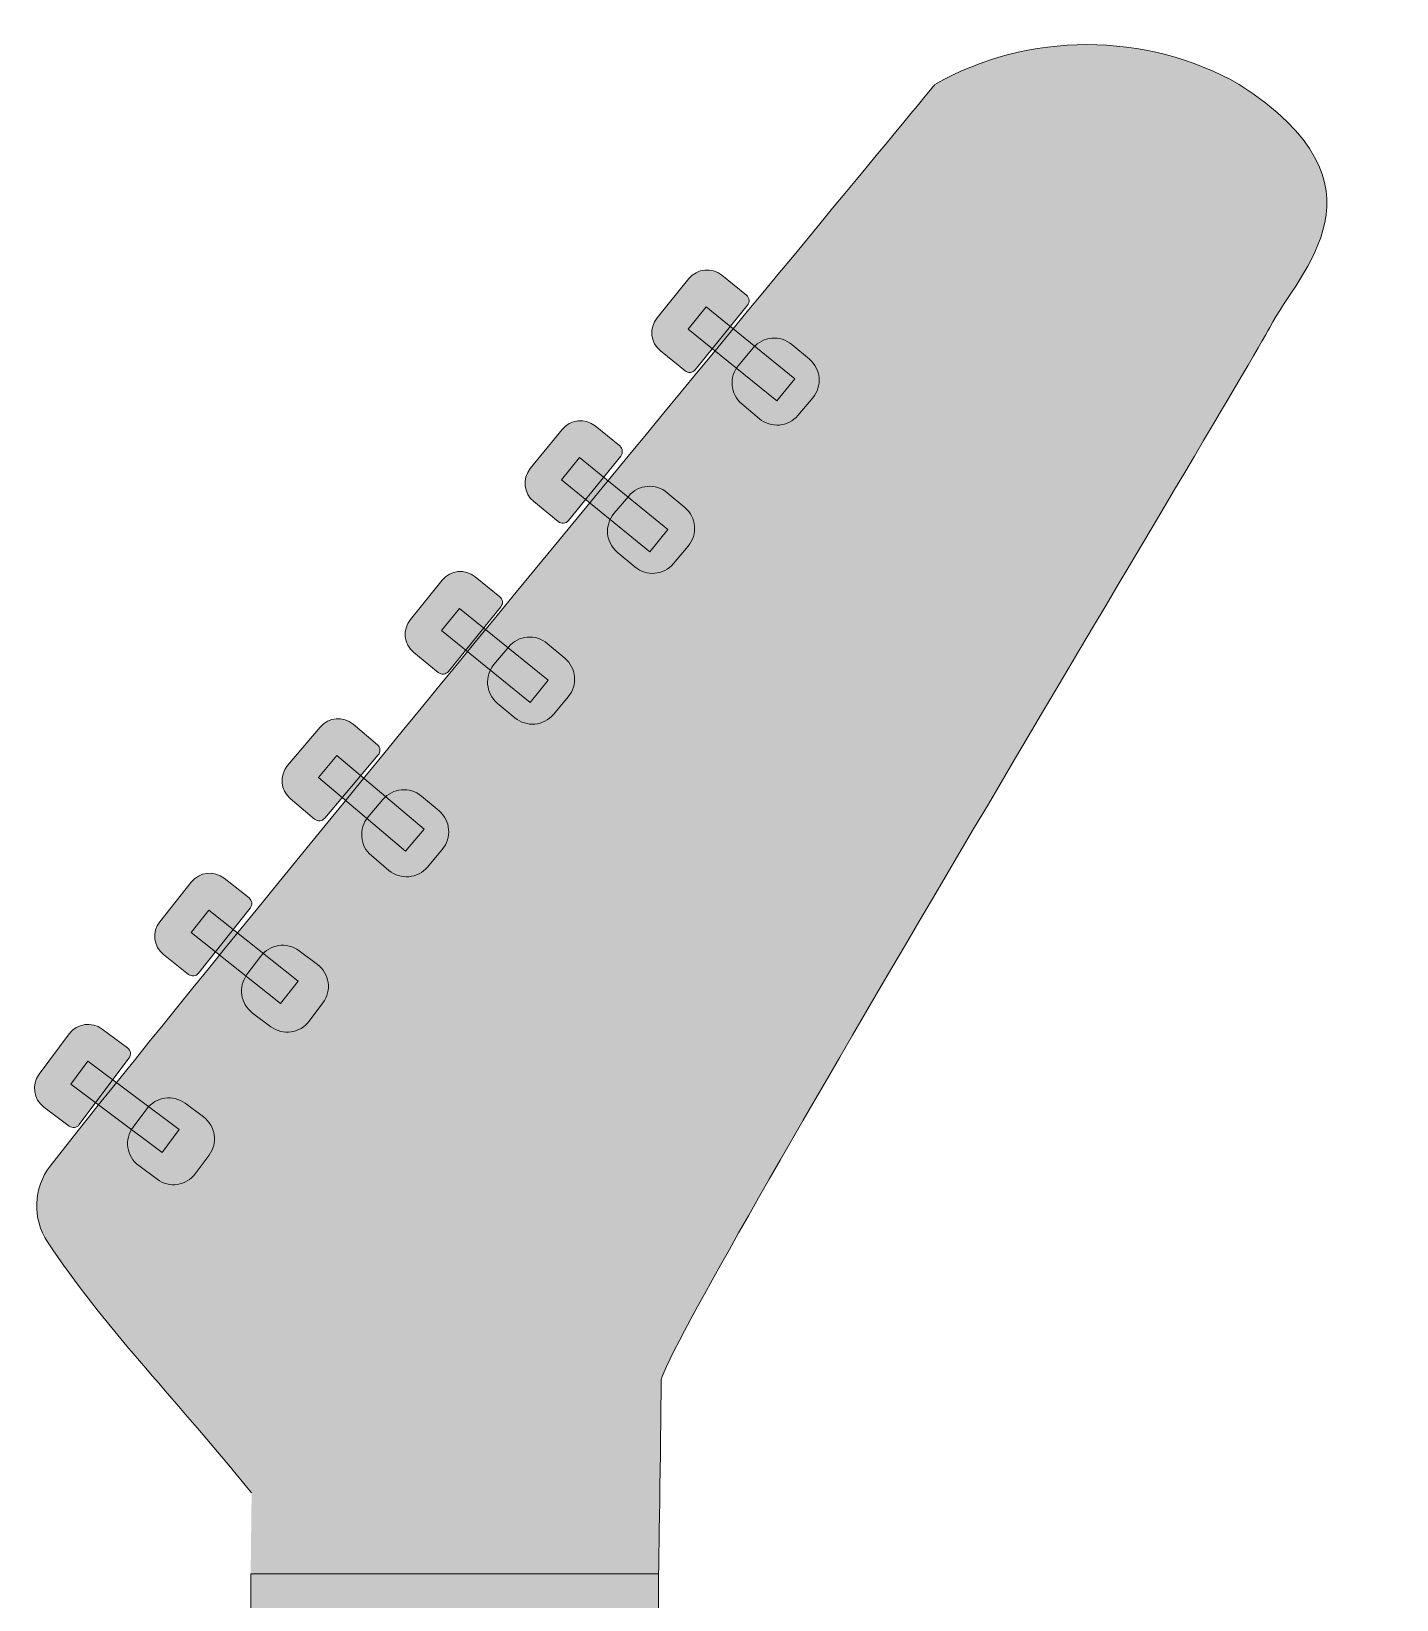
# Model space of a CAD drawing. Header units: millimetres. Extents: x -1358 to 1584, y -714 to 655.
# Drawn here: x 931.3 to 1071.9, y 74.4 to 235.8 of the extents above; entities that cross this region are included whole.
import ezdxf

# ---------------------------------------------------------------- set-up
doc = ezdxf.new("R2010")
doc.units = ezdxf.units.MM
doc.header["$MEASUREMENT"] = 0
doc.layers.add('finished guitar', color=7, linetype='Continuous')

# ---------------------------------------------------------------- blocks, each defined once
blk = doc.blocks.new('block 111')
at = {"layer": 'finished guitar', "true_color": 0xf13005}
blk.add_hatch(color=20, dxfattribs=at).paths.add_polyline_path([(995.88, 77.04), (995.88, 61.04), (953.88, 61.04), (953.88, 77.04)])
at = {"layer": 'finished guitar', "lineweight": 0}
blk.add_lwpolyline([(995.88, 77.04), (995.88, 61.04), (953.88, 61.04), (953.88, 77.04), (995.88, 77.04)], dxfattribs=at)
blk = doc.blocks.new('block 110')
at = {"layer": 'finished guitar'}
blk.add_blockref('block 111', (0, 0), dxfattribs=at)
blk = doc.blocks.new('block 109')
at = {"layer": 'finished guitar'}
blk.add_blockref('block 110', (0, 0), dxfattribs=at)
blk = doc.blocks.new('block 114')
at = {"layer": 'finished guitar', "true_color": 0xffffff}
h = blk.add_hatch(color=7, dxfattribs=at)
h.dxf.hatch_style = 2
edge = h.paths.add_edge_path()
edge.add_spline(control_points=[(932.59, 125.1), (932.59, 125.1), (935.2, 123.14), (935.2, 123.14), (935.53, 122.9), (936, 122.97), (936.24, 123.29), (936.24, 123.29), (941.35, 130.14), (941.35, 130.14), (941.6, 130.47), (941.53, 130.94), (941.2, 131.18), (941.2, 131.18), (938.59, 133.13), (938.59, 133.13), (937.52, 133.93), (936.01, 133.71), (935.21, 132.64), (935.21, 132.64), (932.1, 128.47), (932.1, 128.47), (931.3, 127.41), (931.52, 125.89), (932.59, 125.1)], knot_values=[0, 0, 0, 0, 1, 1, 1, 2, 2, 2, 3, 3, 3, 4, 4, 4, 5, 5, 5, 6, 6, 6, 7, 7, 7, 8, 8, 8, 8], degree=3, periodic=1)
h = blk.add_hatch(color=7, dxfattribs=at)
h.dxf.hatch_style = 2
h.paths.add_polyline_path([(935.35, 127.46), (944.76, 120.43), (946.52, 122.79), (937.11, 129.82)])
at = {"layer": 'finished guitar', "lineweight": 0}
blk.add_lwpolyline([(935.35, 127.46), (944.76, 120.43), (946.52, 122.79), (937.11, 129.82), (935.35, 127.46)], dxfattribs=at)
blk.add_open_spline([(932.59, 125.1), (932.59, 125.1), (935.2, 123.14), (935.2, 123.14), (935.53, 122.9), (936, 122.97), (936.24, 123.29), (936.24, 123.29), (941.35, 130.14), (941.35, 130.14), (941.6, 130.47), (941.53, 130.94), (941.2, 131.18), (941.2, 131.18), (938.59, 133.13), (938.59, 133.13), (937.52, 133.93), (936.01, 133.71), (935.21, 132.64), (935.21, 132.64), (932.1, 128.47), (932.1, 128.47), (931.3, 127.41), (931.52, 125.89), (932.59, 125.1)], degree=3, knots=[0, 0, 0, 0, 1, 1, 1, 2, 2, 2, 3, 3, 3, 4, 4, 4, 5, 5, 5, 6, 6, 6, 7, 7, 7, 8, 8, 8, 8], dxfattribs=at)
blk = doc.blocks.new('block 115')
at = {"layer": 'finished guitar', "true_color": 0xffffff}
h = blk.add_hatch(color=7, dxfattribs=at)
h.dxf.hatch_style = 2
edge = h.paths.add_edge_path()
edge.add_spline(control_points=[(944.92, 140.79), (944.92, 140.79), (947.48, 138.76), (947.48, 138.76), (947.8, 138.51), (948.27, 138.56), (948.52, 138.88), (948.52, 138.88), (953.83, 145.58), (953.83, 145.58), (954.09, 145.9), (954.03, 146.36), (953.71, 146.62), (953.71, 146.62), (951.16, 148.65), (951.16, 148.65), (950.11, 149.47), (948.59, 149.3), (947.77, 148.26), (947.77, 148.26), (944.53, 144.18), (944.53, 144.18), (943.7, 143.14), (943.88, 141.62), (944.92, 140.79)], knot_values=[0, 0, 0, 0, 1, 1, 1, 2, 2, 2, 3, 3, 3, 4, 4, 4, 5, 5, 5, 6, 6, 6, 7, 7, 7, 8, 8, 8, 8], degree=3, periodic=1)
h = blk.add_hatch(color=7, dxfattribs=at)
h.dxf.hatch_style = 2
h.paths.add_polyline_path([(947.75, 143.07), (956.95, 135.77), (958.78, 138.07), (949.58, 145.38)])
at = {"layer": 'finished guitar', "lineweight": 0}
blk.add_lwpolyline([(947.75, 143.07), (956.95, 135.77), (958.78, 138.07), (949.58, 145.38), (947.75, 143.07)], dxfattribs=at)
blk.add_open_spline([(944.92, 140.79), (944.92, 140.79), (947.48, 138.76), (947.48, 138.76), (947.8, 138.51), (948.27, 138.56), (948.52, 138.88), (948.52, 138.88), (953.83, 145.58), (953.83, 145.58), (954.09, 145.9), (954.03, 146.36), (953.71, 146.62), (953.71, 146.62), (951.16, 148.65), (951.16, 148.65), (950.11, 149.47), (948.59, 149.3), (947.77, 148.26), (947.77, 148.26), (944.53, 144.18), (944.53, 144.18), (943.7, 143.14), (943.88, 141.62), (944.92, 140.79)], degree=3, knots=[0, 0, 0, 0, 1, 1, 1, 2, 2, 2, 3, 3, 3, 4, 4, 4, 5, 5, 5, 6, 6, 6, 7, 7, 7, 8, 8, 8, 8], dxfattribs=at)
blk = doc.blocks.new('block 116')
at = {"layer": 'finished guitar', "true_color": 0xffffff}
h = blk.add_hatch(color=7, dxfattribs=at)
h.dxf.hatch_style = 2
edge = h.paths.add_edge_path()
edge.add_spline(control_points=[(957.96, 156.85), (957.96, 156.85), (960.46, 154.74), (960.46, 154.74), (960.77, 154.47), (961.24, 154.51), (961.5, 154.83), (961.5, 154.83), (967.02, 161.35), (967.02, 161.35), (967.28, 161.67), (967.24, 162.13), (966.93, 162.4), (966.93, 162.4), (964.44, 164.51), (964.44, 164.51), (963.42, 165.37), (961.9, 165.24), (961.04, 164.22), (961.04, 164.22), (957.68, 160.25), (957.68, 160.25), (956.82, 159.23), (956.95, 157.71), (957.96, 156.85)], knot_values=[0, 0, 0, 0, 1, 1, 1, 2, 2, 2, 3, 3, 3, 4, 4, 4, 5, 5, 5, 6, 6, 6, 7, 7, 7, 8, 8, 8, 8], degree=3, periodic=1)
h = blk.add_hatch(color=7, dxfattribs=at)
h.dxf.hatch_style = 2
h.paths.add_polyline_path([(960.86, 159.04), (969.83, 151.45), (971.73, 153.7), (962.76, 161.28)])
at = {"layer": 'finished guitar', "lineweight": 0}
blk.add_lwpolyline([(960.86, 159.04), (969.83, 151.45), (971.73, 153.7), (962.76, 161.28), (960.86, 159.04)], dxfattribs=at)
blk.add_open_spline([(957.96, 156.85), (957.96, 156.85), (960.46, 154.74), (960.46, 154.74), (960.77, 154.47), (961.24, 154.51), (961.5, 154.83), (961.5, 154.83), (967.02, 161.35), (967.02, 161.35), (967.28, 161.67), (967.24, 162.13), (966.93, 162.4), (966.93, 162.4), (964.44, 164.51), (964.44, 164.51), (963.42, 165.37), (961.9, 165.24), (961.04, 164.22), (961.04, 164.22), (957.68, 160.25), (957.68, 160.25), (956.82, 159.23), (956.95, 157.71), (957.96, 156.85)], degree=3, knots=[0, 0, 0, 0, 1, 1, 1, 2, 2, 2, 3, 3, 3, 4, 4, 4, 5, 5, 5, 6, 6, 6, 7, 7, 7, 8, 8, 8, 8], dxfattribs=at)
blk = doc.blocks.new('block 117')
at = {"layer": 'finished guitar', "true_color": 0xffffff}
h = blk.add_hatch(color=7, dxfattribs=at)
h.dxf.hatch_style = 2
edge = h.paths.add_edge_path()
edge.add_spline(control_points=[(970.67, 171.9), (970.67, 171.9), (973.2, 169.84), (973.2, 169.84), (973.52, 169.58), (973.99, 169.63), (974.25, 169.95), (974.25, 169.95), (979.63, 176.59), (979.63, 176.59), (979.89, 176.9), (979.84, 177.37), (979.53, 177.63), (979.53, 177.63), (976.99, 179.69), (976.99, 179.69), (975.96, 180.53), (974.44, 180.37), (973.6, 179.33), (973.6, 179.33), (970.32, 175.29), (970.32, 175.29), (969.48, 174.26), (969.64, 172.74), (970.67, 171.9)], knot_values=[0, 0, 0, 0, 1, 1, 1, 2, 2, 2, 3, 3, 3, 4, 4, 4, 5, 5, 5, 6, 6, 6, 7, 7, 7, 8, 8, 8, 8], degree=3, periodic=1)
h = blk.add_hatch(color=7, dxfattribs=at)
h.dxf.hatch_style = 2
h.paths.add_polyline_path([(973.52, 174.15), (982.64, 166.74), (984.5, 169.03), (975.38, 176.43)])
at = {"layer": 'finished guitar', "lineweight": 0}
blk.add_lwpolyline([(973.52, 174.15), (982.64, 166.74), (984.5, 169.03), (975.38, 176.43), (973.52, 174.15)], dxfattribs=at)
blk.add_open_spline([(970.67, 171.9), (970.67, 171.9), (973.2, 169.84), (973.2, 169.84), (973.52, 169.58), (973.99, 169.63), (974.25, 169.95), (974.25, 169.95), (979.63, 176.59), (979.63, 176.59), (979.89, 176.9), (979.84, 177.37), (979.53, 177.63), (979.53, 177.63), (976.99, 179.69), (976.99, 179.69), (975.96, 180.53), (974.44, 180.37), (973.6, 179.33), (973.6, 179.33), (970.32, 175.29), (970.32, 175.29), (969.48, 174.26), (969.64, 172.74), (970.67, 171.9)], degree=3, knots=[0, 0, 0, 0, 1, 1, 1, 2, 2, 2, 3, 3, 3, 4, 4, 4, 5, 5, 5, 6, 6, 6, 7, 7, 7, 8, 8, 8, 8], dxfattribs=at)
blk = doc.blocks.new('block 118')
at = {"layer": 'finished guitar', "true_color": 0xffffff}
h = blk.add_hatch(color=7, dxfattribs=at)
h.dxf.hatch_style = 2
edge = h.paths.add_edge_path()
edge.add_spline(control_points=[(983.02, 187.42), (983.02, 187.42), (985.55, 185.36), (985.55, 185.36), (985.87, 185.11), (986.34, 185.16), (986.59, 185.47), (986.59, 185.47), (991.98, 192.11), (991.98, 192.11), (992.24, 192.43), (992.19, 192.89), (991.87, 193.15), (991.87, 193.15), (989.34, 195.21), (989.34, 195.21), (988.3, 196.05), (986.78, 195.89), (985.94, 194.86), (985.94, 194.86), (982.67, 190.82), (982.67, 190.82), (981.82, 189.78), (981.98, 188.26), (983.02, 187.42)], knot_values=[0, 0, 0, 0, 1, 1, 1, 2, 2, 2, 3, 3, 3, 4, 4, 4, 5, 5, 5, 6, 6, 6, 7, 7, 7, 8, 8, 8, 8], degree=3, periodic=1)
h = blk.add_hatch(color=7, dxfattribs=at)
h.dxf.hatch_style = 2
h.paths.add_polyline_path([(985.87, 189.67), (994.99, 182.27), (996.84, 184.55), (987.72, 191.96)])
at = {"layer": 'finished guitar', "lineweight": 0}
blk.add_lwpolyline([(985.87, 189.67), (994.99, 182.27), (996.84, 184.55), (987.72, 191.96), (985.87, 189.67)], dxfattribs=at)
blk.add_open_spline([(983.02, 187.42), (983.02, 187.42), (985.55, 185.36), (985.55, 185.36), (985.87, 185.11), (986.34, 185.16), (986.59, 185.47), (986.59, 185.47), (991.98, 192.11), (991.98, 192.11), (992.24, 192.43), (992.19, 192.89), (991.87, 193.15), (991.87, 193.15), (989.34, 195.21), (989.34, 195.21), (988.3, 196.05), (986.78, 195.89), (985.94, 194.86), (985.94, 194.86), (982.67, 190.82), (982.67, 190.82), (981.82, 189.78), (981.98, 188.26), (983.02, 187.42)], degree=3, knots=[0, 0, 0, 0, 1, 1, 1, 2, 2, 2, 3, 3, 3, 4, 4, 4, 5, 5, 5, 6, 6, 6, 7, 7, 7, 8, 8, 8, 8], dxfattribs=at)
blk = doc.blocks.new('block 119')
at = {"layer": 'finished guitar', "true_color": 0xffffff}
h = blk.add_hatch(color=7, dxfattribs=at)
h.dxf.hatch_style = 2
edge = h.paths.add_edge_path()
edge.add_spline(control_points=[(996.07, 202.94), (996.07, 202.94), (998.6, 200.89), (998.6, 200.89), (998.92, 200.63), (999.39, 200.68), (999.65, 201), (999.65, 201), (1005.03, 207.63), (1005.03, 207.63), (1005.29, 207.95), (1005.24, 208.41), (1004.93, 208.67), (1004.93, 208.67), (1002.39, 210.73), (1002.39, 210.73), (1001.36, 211.57), (999.84, 211.41), (999, 210.38), (999, 210.38), (995.72, 206.34), (995.72, 206.34), (994.88, 205.3), (995.04, 203.78), (996.07, 202.94)], knot_values=[0, 0, 0, 0, 1, 1, 1, 2, 2, 2, 3, 3, 3, 4, 4, 4, 5, 5, 5, 6, 6, 6, 7, 7, 7, 8, 8, 8, 8], degree=3, periodic=1)
h = blk.add_hatch(color=7, dxfattribs=at)
h.dxf.hatch_style = 2
h.paths.add_polyline_path([(998.92, 205.19), (1008.04, 197.79), (1009.9, 200.07), (1000.78, 207.48)])
at = {"layer": 'finished guitar', "lineweight": 0}
blk.add_lwpolyline([(998.92, 205.19), (1008.04, 197.79), (1009.9, 200.07), (1000.78, 207.48), (998.92, 205.19)], dxfattribs=at)
blk.add_open_spline([(996.07, 202.94), (996.07, 202.94), (998.6, 200.89), (998.6, 200.89), (998.92, 200.63), (999.39, 200.68), (999.65, 201), (999.65, 201), (1005.03, 207.63), (1005.03, 207.63), (1005.29, 207.95), (1005.24, 208.41), (1004.93, 208.67), (1004.93, 208.67), (1002.39, 210.73), (1002.39, 210.73), (1001.36, 211.57), (999.84, 211.41), (999, 210.38), (999, 210.38), (995.72, 206.34), (995.72, 206.34), (994.88, 205.3), (995.04, 203.78), (996.07, 202.94)], degree=3, knots=[0, 0, 0, 0, 1, 1, 1, 2, 2, 2, 3, 3, 3, 4, 4, 4, 5, 5, 5, 6, 6, 6, 7, 7, 7, 8, 8, 8, 8], dxfattribs=at)
blk = doc.blocks.new('block 113')
at = {"layer": 'finished guitar'}
for name in ['block 119', 'block 118', 'block 117', 'block 116', 'block 115', 'block 114']:
    blk.add_blockref(name, (0, 0), dxfattribs=at)
blk = doc.blocks.new('block 120')
at = {"layer": 'finished guitar', "true_color": 0x031ca6}
h = blk.add_hatch(color=164, dxfattribs=at)
edge = h.paths.add_edge_path()
edge.add_spline(control_points=[(1006.25, 195.96), (1006.25, 195.96), (1004.45, 197.48), (1004.45, 197.48), (1003.25, 198.48), (1003.1, 200.26), (1004.1, 201.45), (1004.1, 201.45), (1005.62, 203.26), (1005.62, 203.26), (1006.62, 204.45), (1008.4, 204.6), (1009.59, 203.6), (1009.59, 203.6), (1011.4, 202.08), (1011.4, 202.08), (1012.59, 201.08), (1012.75, 199.3), (1011.75, 198.11), (1011.75, 198.11), (1010.23, 196.3), (1010.23, 196.3), (1009.22, 195.11), (1007.45, 194.96), (1006.25, 195.96)], knot_values=[0, 0, 0, 0, 1, 1, 1, 2, 2, 2, 3, 3, 3, 4, 4, 4, 5, 5, 5, 6, 6, 6, 7, 7, 7, 8, 8, 8, 8], degree=3, periodic=1)
h = blk.add_hatch(color=164, dxfattribs=at)
edge = h.paths.add_edge_path()
edge.add_spline(control_points=[(993.43, 180.7), (993.43, 180.7), (991.62, 182.22), (991.62, 182.22), (990.43, 183.22), (990.28, 185), (991.28, 186.19), (991.28, 186.19), (992.8, 188), (992.8, 188), (993.8, 189.19), (995.58, 189.34), (996.77, 188.34), (996.77, 188.34), (998.58, 186.82), (998.58, 186.82), (999.77, 185.82), (999.92, 184.04), (998.92, 182.85), (998.92, 182.85), (997.4, 181.04), (997.4, 181.04), (996.4, 179.85), (994.62, 179.69), (993.43, 180.7)], knot_values=[0, 0, 0, 0, 1, 1, 1, 2, 2, 2, 3, 3, 3, 4, 4, 4, 5, 5, 5, 6, 6, 6, 7, 7, 7, 8, 8, 8, 8], degree=3, periodic=1)
h = blk.add_hatch(color=164, dxfattribs=at)
edge = h.paths.add_edge_path()
edge.add_spline(control_points=[(981.08, 165.17), (981.08, 165.17), (979.27, 166.69), (979.27, 166.69), (978.08, 167.7), (977.93, 169.47), (978.93, 170.66), (978.93, 170.66), (980.45, 172.47), (980.45, 172.47), (981.45, 173.67), (983.23, 173.82), (984.42, 172.82), (984.42, 172.82), (986.23, 171.3), (986.23, 171.3), (987.42, 170.3), (987.58, 168.52), (986.57, 167.33), (986.57, 167.33), (985.05, 165.52), (985.05, 165.52), (984.05, 164.33), (982.28, 164.17), (981.08, 165.17)], knot_values=[0, 0, 0, 0, 1, 1, 1, 2, 2, 2, 3, 3, 3, 4, 4, 4, 5, 5, 5, 6, 6, 6, 7, 7, 7, 8, 8, 8, 8], degree=3, periodic=1)
h = blk.add_hatch(color=164, dxfattribs=at)
edge = h.paths.add_edge_path()
edge.add_spline(control_points=[(968.12, 149.46), (968.12, 149.46), (966.31, 150.98), (966.31, 150.98), (965.12, 151.99), (964.97, 153.76), (965.97, 154.96), (965.97, 154.96), (967.49, 156.76), (967.49, 156.76), (968.49, 157.96), (970.27, 158.11), (971.46, 157.11), (971.46, 157.11), (973.27, 155.59), (973.27, 155.59), (974.46, 154.59), (974.61, 152.81), (973.61, 151.62), (973.61, 151.62), (972.09, 149.81), (972.09, 149.81), (971.09, 148.62), (969.31, 148.46), (968.12, 149.46)], knot_values=[0, 0, 0, 0, 1, 1, 1, 2, 2, 2, 3, 3, 3, 4, 4, 4, 5, 5, 5, 6, 6, 6, 7, 7, 7, 8, 8, 8, 8], degree=3, periodic=1)
h = blk.add_hatch(color=164, dxfattribs=at)
edge = h.paths.add_edge_path()
edge.add_spline(control_points=[(955.96, 133.37), (955.96, 133.37), (954.07, 134.78), (954.07, 134.78), (952.82, 135.71), (952.57, 137.48), (953.5, 138.73), (953.5, 138.73), (954.91, 140.62), (954.91, 140.62), (955.84, 141.87), (957.61, 142.13), (958.86, 141.19), (958.86, 141.19), (960.75, 139.78), (960.75, 139.78), (962, 138.85), (962.25, 137.08), (961.32, 135.84), (961.32, 135.84), (959.91, 133.94), (959.91, 133.94), (958.98, 132.69), (957.21, 132.44), (955.96, 133.37)], knot_values=[0, 0, 0, 0, 1, 1, 1, 2, 2, 2, 3, 3, 3, 4, 4, 4, 5, 5, 5, 6, 6, 6, 7, 7, 7, 8, 8, 8, 8], degree=3, periodic=1)
h = blk.add_hatch(color=164, dxfattribs=at)
edge = h.paths.add_edge_path()
edge.add_spline(control_points=[(944.24, 117.66), (944.24, 117.66), (942.35, 119.08), (942.35, 119.08), (941.1, 120.01), (940.84, 121.78), (941.77, 123.02), (941.77, 123.02), (943.19, 124.92), (943.19, 124.92), (944.12, 126.16), (945.88, 126.42), (947.13, 125.49), (947.13, 125.49), (949.03, 124.08), (949.03, 124.08), (950.27, 123.14), (950.53, 121.38), (949.6, 120.13), (949.6, 120.13), (948.18, 118.24), (948.18, 118.24), (947.25, 116.99), (945.49, 116.73), (944.24, 117.66)], knot_values=[0, 0, 0, 0, 1, 1, 1, 2, 2, 2, 3, 3, 3, 4, 4, 4, 5, 5, 5, 6, 6, 6, 7, 7, 7, 8, 8, 8, 8], degree=3, periodic=1)
at = {"layer": 'finished guitar', "lineweight": 0}
for points in [[(1006.25, 195.96), (1006.25, 195.96), (1004.45, 197.48), (1004.45, 197.48), (1003.25, 198.48), (1003.1, 200.26), (1004.1, 201.45), (1004.1, 201.45), (1005.62, 203.26), (1005.62, 203.26), (1006.62, 204.45), (1008.4, 204.6), (1009.59, 203.6), (1009.59, 203.6), (1011.4, 202.08), (1011.4, 202.08), (1012.59, 201.08), (1012.75, 199.3), (1011.75, 198.11), (1011.75, 198.11), (1010.23, 196.3), (1010.23, 196.3), (1009.22, 195.11), (1007.45, 194.96), (1006.25, 195.96)], [(993.43, 180.7), (993.43, 180.7), (991.62, 182.22), (991.62, 182.22), (990.43, 183.22), (990.28, 185), (991.28, 186.19), (991.28, 186.19), (992.8, 188), (992.8, 188), (993.8, 189.19), (995.58, 189.34), (996.77, 188.34), (996.77, 188.34), (998.58, 186.82), (998.58, 186.82), (999.77, 185.82), (999.92, 184.04), (998.92, 182.85), (998.92, 182.85), (997.4, 181.04), (997.4, 181.04), (996.4, 179.85), (994.62, 179.69), (993.43, 180.7)], [(981.08, 165.17), (981.08, 165.17), (979.27, 166.69), (979.27, 166.69), (978.08, 167.7), (977.93, 169.47), (978.93, 170.66), (978.93, 170.66), (980.45, 172.47), (980.45, 172.47), (981.45, 173.67), (983.23, 173.82), (984.42, 172.82), (984.42, 172.82), (986.23, 171.3), (986.23, 171.3), (987.42, 170.3), (987.58, 168.52), (986.57, 167.33), (986.57, 167.33), (985.05, 165.52), (985.05, 165.52), (984.05, 164.33), (982.28, 164.17), (981.08, 165.17)], [(968.12, 149.46), (968.12, 149.46), (966.31, 150.98), (966.31, 150.98), (965.12, 151.99), (964.97, 153.76), (965.97, 154.96), (965.97, 154.96), (967.49, 156.76), (967.49, 156.76), (968.49, 157.96), (970.27, 158.11), (971.46, 157.11), (971.46, 157.11), (973.27, 155.59), (973.27, 155.59), (974.46, 154.59), (974.61, 152.81), (973.61, 151.62), (973.61, 151.62), (972.09, 149.81), (972.09, 149.81), (971.09, 148.62), (969.31, 148.46), (968.12, 149.46)], [(955.96, 133.37), (955.96, 133.37), (954.07, 134.78), (954.07, 134.78), (952.82, 135.71), (952.57, 137.48), (953.5, 138.73), (953.5, 138.73), (954.91, 140.62), (954.91, 140.62), (955.84, 141.87), (957.61, 142.13), (958.86, 141.19), (958.86, 141.19), (960.75, 139.78), (960.75, 139.78), (962, 138.85), (962.25, 137.08), (961.32, 135.84), (961.32, 135.84), (959.91, 133.94), (959.91, 133.94), (958.98, 132.69), (957.21, 132.44), (955.96, 133.37)], [(944.24, 117.66), (944.24, 117.66), (942.35, 119.08), (942.35, 119.08), (941.1, 120.01), (940.84, 121.78), (941.77, 123.02), (941.77, 123.02), (943.19, 124.92), (943.19, 124.92), (944.12, 126.16), (945.88, 126.42), (947.13, 125.49), (947.13, 125.49), (949.03, 124.08), (949.03, 124.08), (950.27, 123.14), (950.53, 121.38), (949.6, 120.13), (949.6, 120.13), (948.18, 118.24), (948.18, 118.24), (947.25, 116.99), (945.49, 116.73), (944.24, 117.66)]]:
    blk.add_open_spline(points, degree=3, knots=[0, 0, 0, 0, 1, 1, 1, 2, 2, 2, 3, 3, 3, 4, 4, 4, 5, 5, 5, 6, 6, 6, 7, 7, 7, 8, 8, 8, 8], dxfattribs=at)
blk = doc.blocks.new('block 112')
at = {"layer": 'finished guitar'}
for name in ['block 113', 'block 120']:
    blk.add_blockref(name, (0, 0), dxfattribs=at)
blk = doc.blocks.new('block 96')
at = {"layer": 'finished guitar', "true_color": 0xf13005}
h = blk.add_hatch(color=20, dxfattribs=at)
edge = h.paths.add_edge_path()
edge.add_spline(control_points=[(953.98, 85.38), (945.41, 95.91), (938.74, 102.5), (932.97, 111.23), (931.39, 113.62), (931.49, 116.76), (933.25, 119.03), (950.14, 140.72), (1024.33, 230.37), (1024.33, 230.37), (1033.84, 235.83), (1046.1, 235.83), (1055.66, 230.37), (1071.86, 219.94), (1061.9, 211.25), (1058.8, 205.36), (1055.66, 199.5), (997.76, 103.27), (996.14, 97.01), (996.1, 90.28), (995.88, 77.04), (995.88, 77.04), (995.88, 77.04), (953.88, 77.04), (953.88, 77.04)], knot_values=[0, 0, 0, 0, 0.352778, 0.352778, 0.352778, 0.705556, 0.705556, 0.705556, 1.058333, 1.058333, 1.058333, 1.411111, 1.411111, 1.411111, 1.763889, 1.763889, 1.763889, 2.116667, 2.116667, 2.116667, 2.469444, 2.469444, 2.469444, 2.822222, 2.822222, 2.822222, 2.822222], degree=3, periodic=0)
edge.add_line((953.88, 77.04), (953.98, 85.38))
at = {"layer": 'finished guitar', "lineweight": 0}
blk.add_open_spline([(953.98, 85.38), (945.41, 95.91), (938.74, 102.5), (932.97, 111.23), (931.39, 113.62), (931.49, 116.76), (933.25, 119.03), (950.14, 140.72), (1024.33, 230.37), (1024.33, 230.37), (1033.84, 235.83), (1046.1, 235.83), (1055.66, 230.37), (1071.86, 219.94), (1061.9, 211.25), (1058.8, 205.36), (1055.66, 199.5), (997.76, 103.27), (996.14, 97.01), (996.1, 90.28), (995.88, 77.04), (995.88, 77.04), (995.88, 77.04), (953.88, 77.04), (953.88, 77.04)], degree=3, knots=[0, 0, 0, 0, 1, 1, 1, 2, 2, 2, 3, 3, 3, 4, 4, 4, 5, 5, 5, 6, 6, 6, 7, 7, 7, 8, 8, 8, 8], dxfattribs=at)
at = {"layer": 'finished guitar'}
for name in ['block 112', 'block 109']:
    blk.add_blockref(name, (0, 0), dxfattribs=at)
blk = doc.blocks.new('block 92')
at = {"layer": 'finished guitar'}
blk.add_blockref('block 96', (0, 0), dxfattribs=at)

msp = doc.modelspace()

# ---------------------------------------------------------------- block references
at = {"layer": 'finished guitar'}
msp.add_blockref('block 92', (0, 0), dxfattribs=at)

doc.saveas('drawing.dxf')
